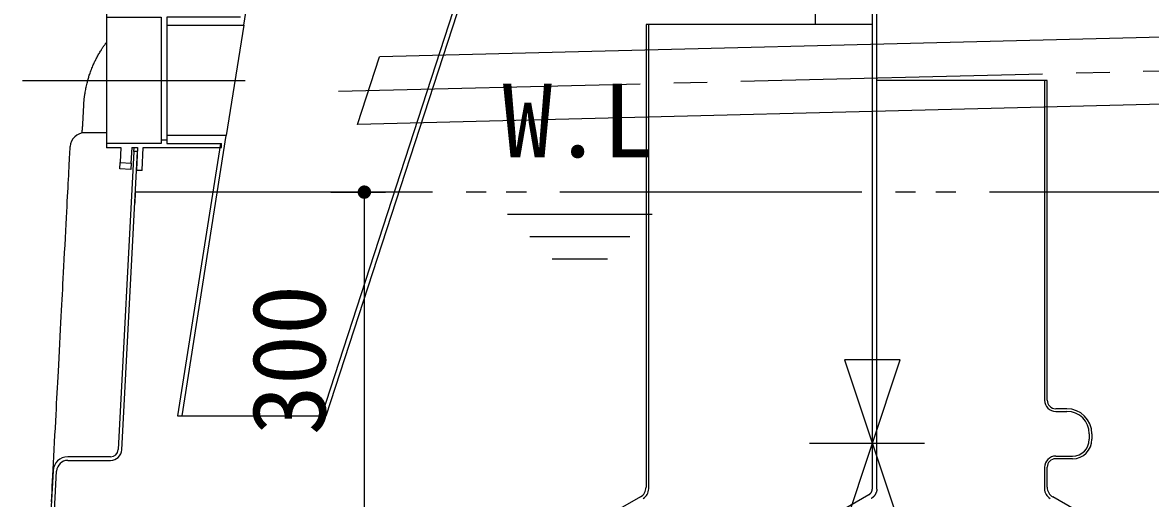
# Model space of a CAD drawing. Units: millimetres, scale not verified. Extents: x -8910 to 8910, y -6308 to 6308.
# Drawn here: x -5896 to -4888, y -2585 to -2159 of the extents above; entities that cross this region are included whole.
import ezdxf
from ezdxf.enums import TextEntityAlignment as Align

# ---------------------------------------------------------------- set-up
doc = ezdxf.new("R2010")
doc.units = ezdxf.units.MM
doc.header["$LTSCALE"] = 30
doc.linetypes.add('CHAIN2', pattern=[12, 9, -1, 1, -1])
doc.linetypes.add('DOUBLE_CHAIN2', pattern=[12.8, 9, -1, 0.6, -0.6, 0.6, -1])
doc.layers.add('0-3_空気管', color=3, linetype='Continuous', lineweight=25)
doc.styles.add('ＭＳ ゴシック', font='')
doc.styles.get('ＭＳ ゴシック').set_extended_font_data('MS Gothic')

msp = doc.modelspace()

# ---------------------------------------------------------------- linework, layer by layer
at = {"layer": '0-3_空気管'}
for p, q in [((-5482.84, -2060.69), (-5629.06, -2510.69)), ((-5821.5, -2150.19), (-5821.5, -2271.19)), ((-5698.7, -2161.3), (-5714.27, -2260.08)), ((-5136.53, -2160.69), (-5338.93, -2160.69)), ((-5338.93, -2160.69), (-5338.93, -2574.66)), ((-5336.53, -2576.05), (-5336.53, -2160.69)), ((-4837.49, -2171.06), (-5577.29, -2189.57)), ((-5596.95, -2250.08), (-5577.29, -2189.57)), ((-4072.53, -2211.95), (-5596.95, -2250.08)), ((-4980.13, -2210.69), (-5132.53, -2210.69)), ((-4982.53, -2210.69), (-4982.53, -2496.82)), ((-4980.13, -2496.82), (-4980.13, -2210.69)), ((-5842.63, -2249.99), (-5841.72, -2232.76)), ((-5842.65, -2250.32), (-5842.63, -2249.99)), ((-5821.5, -2257.49), (-5840.71, -2257.49)), ((-5772.5, -2267.16), (-5821.5, -2267.16)), ((-5767.5, -2264.13), (-5772.5, -2264.13)), ((-5767.5, -2267.16), (-5718.5, -2267.16)), ((-5719.44, -2267.16), (-5757.83, -2510.69)), ((-5808.65, -2271.19), (-5821.5, -2271.19)), ((-5793.63, -2271.19), (-5798.64, -2271.19)), ((-5796.99, -2274.22), (-5796.83, -2271.19)), ((-5720.08, -2271.19), (-5788.62, -2271.19)), ((-5809.63, -2289.78), (-5809.33, -2284.25)), ((-5799.35, -2284.78), (-5799.64, -2290.31)), ((-5799.64, -2290.31), (-5809.63, -2289.78)), ((-5789.69, -2291.47), (-5794.68, -2291.2)), ((-5789.69, -2291.47), (-5789.67, -2291.08)), ((-5795.7, -2310.69), (-5796.22, -2320.69)), ((-5620.82, -2310.69), (-5572.02, -2310.69)), ((-5333.41, -2330.69), (-5462.91, -2330.69)), ((-5353.41, -2350.69), (-5442.91, -2350.69)), ((-5373.41, -2370.69), (-5422.91, -2370.69)), ((-5111.53, -2460.69), (-5161.53, -2460.69)), ((-5161.53, -2460.69), (-5111.53, -2610.69)), ((-4962.53, -2504.42), (-4972.53, -2504.42)), ((-4972.53, -2506.82), (-4962.53, -2506.82)), ((-4942.53, -2526.82), (-4942.53, -2531.82)), ((-4940.13, -2526.82), (-4940.13, -2531.82)), ((-5817.77, -2547.49), (-5856.04, -2547.49)), ((-5856.04, -2550.69), (-5817.77, -2550.69)), ((-4972.53, -2546.82), (-4957.53, -2546.82)), ((-4957.53, -2549.22), (-4972.53, -2549.22)), ((-5869.22, -2560), (-5877.12, -2710.69)), ((-5873.91, -2710.69), (-5866.02, -2560.17)), ((-4982.53, -2556.82), (-4982.53, -2576.05)), ((-4980.13, -2574.66), (-4980.13, -2556.82)), ((-5177.26, -2603.03), (-5139.53, -2581.24)), ((-5343.93, -2583.32), (-5382.21, -2605.42)), ((-4936.85, -2605.42), (-4975.13, -2583.32))]:
    msp.add_line(p, q, dxfattribs=at)
at = {"layer": '0-3_空気管', "linetype": 'CHAIN2'}
for p, q in [((-5614.05, -2220.5), (-3986.08, -2179.78)), ((-5896.5, -2210.69), (-5697.5, -2210.69)), ((-5089.78, -2535.69), (-5192.83, -2535.69))]:
    msp.add_line(p, q, dxfattribs=at)
at = {"layer": '0-3_空気管', "linetype": 'DOUBLE_CHAIN2'}
msp.add_line((-3993.86, -2310.69), (-5795.7, -2310.69), dxfattribs=at)
at = {"layer": '0-3_空気管', "color": 4}
msp.add_line((-5590.82, -3560.69), (-5590.82, -2310.69), dxfattribs=at)
at = {"layer": '0-3_空気管'}
for points in [[(-5767.5, -2161.3), (-5698.7, -2161.3), (-5682.84, -2060.69)], [(-5757.83, -2510.69), (-5624.85, -2510.69), (-5478.64, -2060.69)], [(-5149.81, -2122.43), (-5149.98, -2122.41), (-5150.13, -2122.39), (-5150.27, -2122.37), (-5150.41, -2122.36), (-5150.54, -2122.34), (-5150.67, -2122.33), (-5150.91, -2122.31), (-5151.03, -2122.3), (-5151.14, -2122.3), (-5151.25, -2122.3), (-5151.34, -2122.29), (-5151.43, -2122.29), (-5151.66, -2122.27), (-5187.53, -2120.71), (-5187.53, -2160.69)], [(-5136.76, -2139.59), (-5136.72, -2139.81), (-5136.68, -2140.02), (-5136.65, -2140.21), (-5136.63, -2140.39), (-5136.61, -2140.55), (-5136.59, -2140.71), (-5136.57, -2140.85), (-5136.56, -2140.99), (-5136.55, -2141.12), (-5136.54, -2141.26), (-5136.54, -2141.38), (-5136.54, -2141.51), (-5136.53, -2141.63), (-5136.53, -2141.74), (-5136.53, -2576.36)], [(-5132.53, -2576.36), (-5132.53, -2141.86)], [(-5821.5, -2154.22), (-5772.5, -2154.22), (-5772.5, -2267.16)], [(-5701.63, -2154.22), (-5767.5, -2154.22), (-5767.5, -2267.16)], [(-5834.03, -2198.82), (-5833.61, -2197.78), (-5833.21, -2196.8), (-5832.82, -2195.9), (-5832.46, -2195.07), (-5832.1, -2194.28), (-5831.75, -2193.53), (-5831.39, -2192.8), (-5831.02, -2192.06), (-5830.63, -2191.31), (-5830.21, -2190.53), (-5829.75, -2189.71), (-5829.27, -2188.85), (-5828.77, -2187.97), (-5828.26, -2187.09), (-5827.75, -2186.23), (-5827.26, -2185.39), (-5826.78, -2184.6), (-5826.34, -2183.86), (-5825.93, -2183.2), (-5825.56, -2182.6), (-5825.22, -2182.06), (-5824.9, -2181.57), (-5824.6, -2181.12), (-5824.32, -2180.69), (-5824.04, -2180.29), (-5823.76, -2179.89), (-5823.49, -2179.51), (-5823.22, -2179.12), (-5822.95, -2178.76), (-5822.69, -2178.41), (-5822.45, -2178.08), (-5822.24, -2177.79), (-5822.05, -2177.53), (-5821.5, -2176.81)], [(-5841.72, -2232.76), (-5841.67, -2231.87), (-5841.65, -2231.49), (-5841.62, -2231.04), (-5841.59, -2230.53), (-5841.56, -2229.96), (-5841.52, -2229.35), (-5841.47, -2228.71), (-5841.42, -2228.05), (-5841.36, -2227.38), (-5841.29, -2226.7), (-5841.22, -2226.01), (-5841.13, -2225.31), (-5841.03, -2224.57), (-5840.92, -2223.79), (-5840.79, -2222.96), (-5840.63, -2222.06), (-5840.46, -2221.1), (-5840.26, -2220.06), (-5840.04, -2218.95), (-5839.81, -2217.81), (-5839.56, -2216.65), (-5839.31, -2215.48), (-5839.06, -2214.34), (-5838.81, -2213.25), (-5838.56, -2212.21), (-5838.33, -2211.26), (-5838.1, -2210.37), (-5837.86, -2209.52), (-5837.62, -2208.7), (-5837.37, -2207.88), (-5837.1, -2207.05), (-5836.81, -2206.18), (-5836.48, -2205.25), (-5836.12, -2204.25), (-5835.73, -2203.2), (-5835.32, -2202.11), (-5834.89, -2201), (-5834.46, -2199.9), (-5834.03, -2198.82)], [(-5843.33, -2257.76), (-5843.31, -2257.56), (-5843.29, -2257.48), (-5843.28, -2257.39), (-5843.27, -2257.27), (-5843.25, -2257.15), (-5843.23, -2257.02), (-5843.22, -2256.88), (-5843.2, -2256.74), (-5843.17, -2256.44), (-5843.15, -2256.29), (-5843.13, -2256.13), (-5843.11, -2255.96), (-5843.09, -2255.78), (-5843.07, -2255.58), (-5843.05, -2255.37), (-5843.02, -2255.14), (-5843, -2254.89), (-5842.98, -2254.63), (-5842.95, -2254.35), (-5842.92, -2254.06), (-5842.9, -2253.78), (-5842.87, -2253.49), (-5842.85, -2253.22), (-5842.83, -2252.96), (-5842.81, -2252.72), (-5842.79, -2252.5), (-5842.77, -2252.29), (-5842.76, -2252.09), (-5842.74, -2251.9), (-5842.73, -2251.72), (-5842.72, -2251.55), (-5842.71, -2251.37), (-5842.7, -2251.2), (-5842.69, -2251.03), (-5842.68, -2250.87), (-5842.67, -2250.71), (-5842.66, -2250.56), (-5842.65, -2250.43), (-5842.65, -2250.32)], [(-5789.67, -2291.08), (-5788.6, -2270.69), (-5718.5, -2270.69), (-5718.5, -2267.16)], [(-5753.78, -2510.69), (-5714.27, -2260.08), (-5767.5, -2260.08)], [(-5855.63, -2303.06), (-5855.44, -2299.37), (-5855.24, -2295.71), (-5855.05, -2292.11), (-5854.87, -2288.62), (-5854.69, -2285.3), (-5854.53, -2282.21), (-5854.38, -2279.41), (-5854.25, -2276.95), (-5853.89, -2269.99)], [(-5821.5, -2270.69), (-5808.62, -2270.69), (-5809.33, -2284.25), (-5799.35, -2284.78), (-5798.61, -2270.69), (-5793.61, -2270.69), (-5794.66, -2290.82), (-5789.67, -2291.08)], [(-5807.78, -2541.21), (-5793.79, -2274.22), (-5796.99, -2274.22), (-5810.98, -2541.04)], [(-5866.84, -2515.65), (-5866.54, -2509.93), (-5866.26, -2504.63), (-5866, -2499.67), (-5865.75, -2494.95), (-5865.26, -2485.73), (-5865.01, -2481.01), (-5864.75, -2476.05), (-5864.47, -2470.75), (-5864.17, -2465.04), (-5863.85, -2458.97), (-5863.52, -2452.68), (-5863.18, -2446.27), (-5862.84, -2439.86), (-5862.51, -2433.57), (-5862.19, -2427.51), (-5861.89, -2421.79), (-5861.61, -2416.49), (-5861.35, -2411.54), (-5861.1, -2406.81), (-5860.86, -2402.2), (-5860.61, -2397.59), (-5860.36, -2392.87), (-5860.1, -2387.92), (-5859.82, -2382.62), (-5859.52, -2376.9), (-5859.2, -2370.83), (-5858.87, -2364.54), (-5858.53, -2358.13), (-5858.2, -2351.73), (-5857.86, -2345.43), (-5857.54, -2339.37), (-5857.24, -2333.65), (-5856.96, -2328.36), (-5856.7, -2323.48), (-5856.47, -2318.93), (-5856.24, -2314.68), (-5856.03, -2310.65), (-5855.83, -2306.8), (-5855.63, -2303.06)], [(-5111.53, -2610.69), (-5161.53, -2610.69), (-5111.53, -2460.69)], [(-5870.64, -2587.74), (-5870.39, -2583.05), (-5870.15, -2578.46), (-5869.9, -2573.86), (-5869.66, -2569.14), (-5869.4, -2564.19), (-5869.12, -2558.89), (-5868.82, -2553.18), (-5868.49, -2547.11), (-5868.16, -2540.82), (-5867.83, -2534.41), (-5867.49, -2528), (-5867.16, -2521.71), (-5866.84, -2515.65)], [(-5139.53, -2581.24), (-5139.45, -2581.2), (-5139.42, -2581.18), (-5139.38, -2581.16), (-5139.33, -2581.13), (-5139.28, -2581.1), (-5139.18, -2581.03), (-5139.12, -2581), (-5139.07, -2580.96), (-5139.01, -2580.92), (-5138.95, -2580.88), (-5138.9, -2580.84), (-5138.84, -2580.79), (-5138.77, -2580.74), (-5138.71, -2580.68), (-5138.63, -2580.62), (-5138.56, -2580.55), (-5138.47, -2580.46), (-5138.38, -2580.37), (-5138.28, -2580.28), (-5138.18, -2580.18), (-5138.09, -2580.08), (-5137.99, -2579.98), (-5137.9, -2579.88), (-5137.81, -2579.77), (-5137.73, -2579.68), (-5137.65, -2579.58), (-5137.51, -2579.38), (-5137.45, -2579.28), (-5137.38, -2579.17), (-5137.32, -2579.05), (-5137.25, -2578.93), (-5137.18, -2578.78), (-5137.12, -2578.63), (-5137.05, -2578.48), (-5136.98, -2578.32), (-5136.92, -2578.16), (-5136.86, -2578), (-5136.8, -2577.84), (-5136.75, -2577.7)], [(-5136.75, -2577.7), (-5136.71, -2577.56), (-5136.67, -2577.43), (-5136.64, -2577.31), (-5136.61, -2577.2), (-5136.59, -2577.1), (-5136.58, -2576.99), (-5136.56, -2576.89), (-5136.55, -2576.8), (-5136.54, -2576.71), (-5136.54, -2576.61), (-5136.53, -2576.44), (-5136.53, -2576.36)], [(-5132.53, -2576.36), (-5132.53, -2576.47), (-5132.53, -2576.6), (-5132.53, -2576.74), (-5132.54, -2576.89), (-5132.55, -2577.05), (-5132.56, -2577.22), (-5132.58, -2577.39), (-5132.59, -2577.56), (-5132.62, -2577.73), (-5132.65, -2577.91), (-5132.69, -2578.1), (-5132.74, -2578.3), (-5132.8, -2578.5), (-5132.86, -2578.72), (-5132.94, -2578.96), (-5133.04, -2579.22), (-5133.14, -2579.49), (-5133.26, -2579.77), (-5133.38, -2580.04), (-5133.5, -2580.32), (-5133.63, -2580.59), (-5133.75, -2580.85), (-5133.88, -2581.1), (-5134, -2581.32), (-5134.12, -2581.52), (-5134.23, -2581.71), (-5134.35, -2581.89), (-5134.47, -2582.05), (-5134.6, -2582.22), (-5134.73, -2582.38), (-5134.88, -2582.53), (-5135.03, -2582.69), (-5135.35, -2583.02), (-5135.52, -2583.18), (-5135.68, -2583.33), (-5135.84, -2583.47), (-5135.99, -2583.61), (-5136.13, -2583.73), (-5136.25, -2583.84)], [(-5136.25, -2583.84), (-5136.37, -2583.93), (-5136.47, -2584.01), (-5136.56, -2584.09), (-5136.64, -2584.15), (-5136.73, -2584.21), (-5136.88, -2584.32), (-5136.96, -2584.37), (-5137.04, -2584.42), (-5137.12, -2584.47), (-5137.19, -2584.51), (-5137.26, -2584.55), (-5137.32, -2584.59), (-5137.37, -2584.62), (-5137.53, -2584.71)]]:
    msp.add_lwpolyline(points, dxfattribs=at)
for centre, radius, start, end in [((-5840.71, -2270.69), 13.2, 90, 176.98199), ((-4972.53, -2496.82), 10, 180, 270), ((-4972.53, -2496.82), 7.6, 180, 270), ((-4962.53, -2526.82), 22.4, 0, 90), ((-4962.53, -2526.82), 20, 0, 90), ((-5817.77, -2540.69), 6.8, 270, 357), ((-5817.77, -2540.69), 10, 270, 357), ((-4957.53, -2531.82), 17.4, 270, 0), ((-4957.53, -2531.82), 15, 270, 0), ((-5856.04, -2560.69), 13.2, 90, 177), ((-5856.04, -2560.69), 10, 90, 177), ((-4972.53, -2556.82), 10, 90, 180), ((-4972.53, -2556.82), 7.6, 90, 180), ((-5348.93, -2574.66), 10, 300, 0), ((-5346.53, -2576.05), 10, 300, 0), ((-4972.53, -2576.05), 10, 180, 240), ((-4970.13, -2574.66), 10, 180, 240)]:
    msp.add_arc(centre, radius, start, end, dxfattribs=at)
at = {"layer": '0-3_空気管', "color": 92}
for points in [[(-5596.71, -2309.57), (-5590.82, -2310.69), (-5596.81, -2310.31)], [(-5596.53, -2308.84), (-5590.82, -2310.69), (-5596.71, -2309.57)], [(-5596.25, -2308.14), (-5590.82, -2310.69), (-5596.53, -2308.84)], [(-5595.89, -2307.47), (-5590.82, -2310.69), (-5596.25, -2308.14)], [(-5595.44, -2306.87), (-5590.82, -2310.69), (-5595.89, -2307.47)], [(-5594.93, -2306.32), (-5590.82, -2310.69), (-5595.44, -2306.87)], [(-5594.35, -2305.84), (-5590.82, -2310.69), (-5594.93, -2306.32)], [(-5593.71, -2305.43), (-5590.82, -2310.69), (-5594.35, -2305.84)], [(-5593.03, -2305.11), (-5590.82, -2310.69), (-5593.71, -2305.43)], [(-5593.03, -2305.11), (-5590.82, -2304.69), (-5590.82, -2310.69)], [(-5592.31, -2304.88), (-5590.82, -2304.69), (-5593.03, -2305.11)], [(-5591.57, -2304.74), (-5590.82, -2304.69), (-5592.31, -2304.88)], [(-5590.82, -2304.69), (-5584.82, -2310.69), (-5590.82, -2310.69)], [(-5590.44, -2304.7), (-5584.82, -2310.69), (-5590.82, -2304.69)], [(-5589.7, -2304.8), (-5584.82, -2310.69), (-5590.44, -2304.7)], [(-5588.97, -2304.98), (-5584.82, -2310.69), (-5589.7, -2304.8)], [(-5588.26, -2305.26), (-5584.82, -2310.69), (-5588.97, -2304.98)], [(-5587.6, -2305.62), (-5584.82, -2310.69), (-5588.26, -2305.26)], [(-5586.99, -2306.07), (-5584.82, -2310.69), (-5587.6, -2305.62)], [(-5586.45, -2306.58), (-5584.82, -2310.69), (-5586.99, -2306.07)], [(-5586.45, -2306.58), (-5584.87, -2309.94), (-5584.82, -2310.69)], [(-5585.97, -2307.16), (-5584.87, -2309.94), (-5586.45, -2306.58)], [(-5585.97, -2307.16), (-5585.01, -2309.2), (-5584.87, -2309.94)], [(-5585.56, -2307.8), (-5585.01, -2309.2), (-5585.97, -2307.16)], [(-5585.56, -2307.8), (-5585.24, -2308.48), (-5585.01, -2309.2)], [(-5596.81, -2310.31), (-5590.82, -2310.69), (-5596.82, -2310.69)], [(-5596.82, -2310.69), (-5595.19, -2314.8), (-5596.77, -2311.44)], [(-5596.82, -2310.69), (-5594.64, -2315.31), (-5595.19, -2314.8)], [(-5590.82, -2310.69), (-5594.64, -2315.31), (-5596.82, -2310.69)], [(-5596.77, -2311.44), (-5595.67, -2314.22), (-5596.63, -2312.18)], [(-5596.77, -2311.44), (-5595.19, -2314.8), (-5595.67, -2314.22)], [(-5596.63, -2312.18), (-5596.08, -2313.58), (-5596.4, -2312.9)], [(-5596.63, -2312.18), (-5595.67, -2314.22), (-5596.08, -2313.58)], [(-5590.82, -2310.69), (-5594.03, -2315.76), (-5594.64, -2315.31)], [(-5590.82, -2310.69), (-5593.37, -2316.12), (-5594.03, -2315.76)], [(-5590.82, -2310.69), (-5592.67, -2316.4), (-5593.37, -2316.12)], [(-5590.82, -2310.69), (-5591.94, -2316.58), (-5592.67, -2316.4)], [(-5590.82, -2310.69), (-5591.2, -2316.68), (-5591.94, -2316.58)], [(-5590.82, -2310.69), (-5590.82, -2316.69), (-5591.2, -2316.68)], [(-5590.82, -2310.69), (-5590.07, -2316.64), (-5590.82, -2316.69)], [(-5590.82, -2310.69), (-5589.33, -2316.5), (-5590.07, -2316.64)], [(-5590.82, -2310.69), (-5588.61, -2316.27), (-5589.33, -2316.5)], [(-5590.82, -2310.69), (-5587.93, -2315.95), (-5588.61, -2316.27)], [(-5584.82, -2310.69), (-5587.93, -2315.95), (-5590.82, -2310.69)], [(-5584.82, -2310.69), (-5587.29, -2315.54), (-5587.93, -2315.95)], [(-5584.82, -2310.69), (-5586.71, -2315.06), (-5587.29, -2315.54)], [(-5584.82, -2310.69), (-5586.2, -2314.51), (-5586.71, -2315.06)], [(-5584.82, -2310.69), (-5585.75, -2313.9), (-5586.2, -2314.51)], [(-5584.82, -2310.69), (-5585.39, -2313.24), (-5585.75, -2313.9)], [(-5584.82, -2310.69), (-5585.11, -2312.54), (-5585.39, -2313.24)], [(-5584.82, -2310.69), (-5584.93, -2311.81), (-5585.11, -2312.54)], [(-5584.82, -2310.69), (-5584.83, -2311.07), (-5584.93, -2311.81)]]:
    msp.add_solid(points, dxfattribs=at)

# ---------------------------------------------------------------- texts
at = {"layer": '0-3_空気管', "color": 4, "style": 'ＭＳ ゴシック'}
msp.add_text('W.L', height=65.98, dxfattribs=at).set_placement((-5467.41, -2299.3), align=Align.BOTTOM_LEFT)
msp.add_text('300', height=65.98, rotation=90, dxfattribs=at).set_placement((-5605.82, -2528.19), align=Align.BOTTOM_LEFT)

doc.saveas('drawing.dxf')
